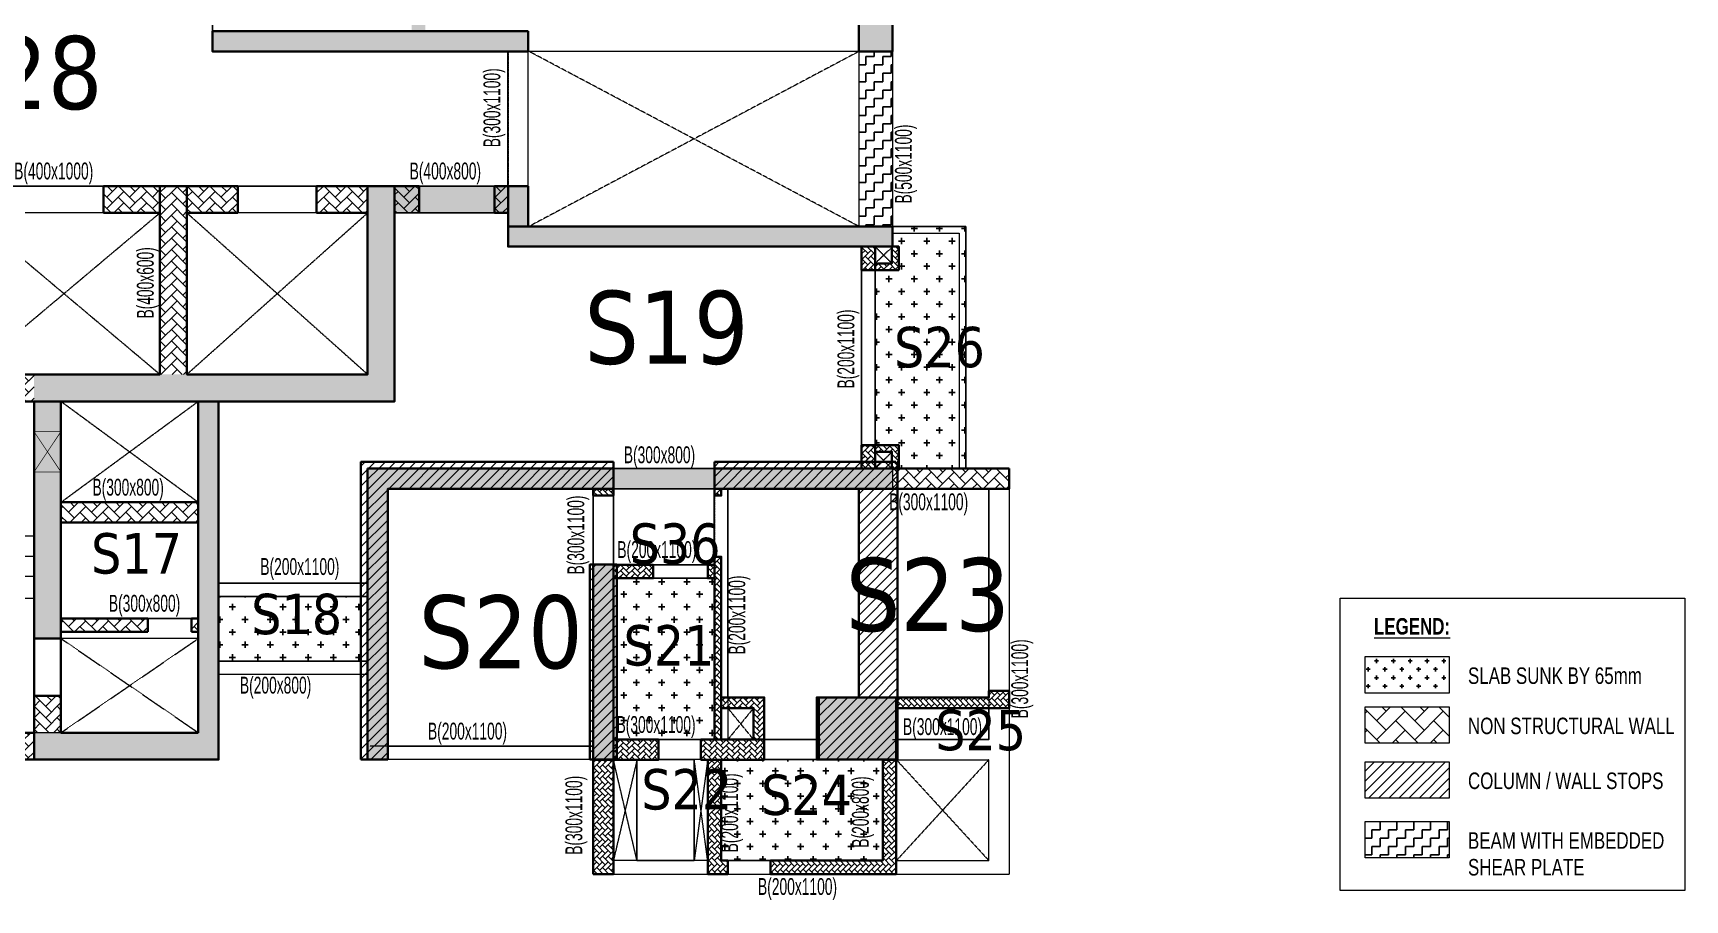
# Model space of a CAD drawing. Header units: millimetres. Extents: x -29 to 66949, y 31 to 27285.
# Drawn here: x 42417 to 66949, y 2434 to 15319 of the extents above; entities that cross this region are included whole.
import ezdxf

# ---------------------------------------------------------------- set-up
doc = ezdxf.new("R2010")
doc.units = ezdxf.units.MM
doc.linetypes.add('HIDDEN', pattern=[0.375, 0.25, -0.125])
for name, color, linetype, lineweight in [('A-DETL-MISC', 35, 'Continuous', 15), ('A-HIDD-ABVE', 8, 'HIDDEN', 20), ('G-ANNO-TEXT', 231, 'Continuous', 9), ('S-BEAM', 7, 'Continuous', 18), ('S-BEAM-IDEN', 2, 'Continuous', 9), ('S-COL HATCH', 9, 'Continuous', 0), ('S-COLS', 5, 'Continuous', 35), ('S-WALL', 4, 'Continuous', 18)]:
    doc.layers.add(name, color=color, linetype=linetype, lineweight=lineweight)
for name, color, linetype in [('changes', 7, 'Continuous'), ('S-CUTOUT', 1, 'Continuous'), ('SUNK SLAB', 8, 'Continuous')]:
    doc.layers.add(name, color=color, linetype=linetype)
doc.styles.add('Dim.s & Anno.(Misc.)', font='ARIALN.TTF')
doc.styles.add('Swis721 LtCn BT', font='swisscl.ttf', dxfattribs={"width": 0.9, "height": 233.355162})
doc.styles.add('Swis721 LtCn BT_2', font='swisscl.ttf', dxfattribs={"height": 244.992296})
pattern_1 = [(45, (-31090211.604, 20641732.886), (0, 84.85281374), [180, -60]), (135, (-31090169.18, 20641775.31), (7e-15, 84.85281374), [180, -60])]
pattern_2 = [(45, (-31083161.56, 20641832.9), (0, 84.85281374), [180, -60]), (135, (-31083119.13, 20641875.324), (7e-15, 84.85281374), [180, -60])]
pattern_3 = [(315, (21103954.563, 31375723.854), (84.85281374, -2e-14), [180, -60]), (45, (21103996.99, 31375681.43), (84.85281374, -2e-14), [180, -60])]
pattern_4 = [(45, (-31102401.53, 20629047.31), (0, 84.85281374), [180, -60]), (135, (-31102359.1, 20629089.737), (7e-15, 84.85281374), [180, -60])]
pattern_5 = [(315, (21103954.563, 31375723.836), (84.85281374, -2e-14), [180, -60]), (45, (21103996.99, 31375681.41), (84.85281374, -2e-14), [180, -60])]
pattern_6 = [(315, (-31090211.604, 20694843.886), (84.85281374, -1e-14), [180, -60]), (45, (-31090169.18, 20694801.46), (84.85281374, -2e-14), [180, -60])]
pattern_7 = [(45, (-31802317.5, 20729084.55), (0, 169.7056275), [360, -120]), (135, (-31802232.65, 20729169.4), (1e-14, 169.7056275), [360, -120])]
pattern_8 = [(45, (-31618808, 20746156.34), (0, 169.7056275), [360, -120]), (135, (-31618723.15, 20746241.2), (1e-14, 169.7056275), [360, -120])]
pattern_9 = [(45, (-31682274.25, 21473233.52), (-75.1300955, 75.1300955), [])]
pattern_10 = [(0, (-31792440.38, 20734746.32), (125, 125), [125, -125]), (90, (-31792315.38, 20734746.32), (-125, 125), [125, -125])]
pattern_11 = [(0, (-31352106.79, 21120976.75), (187.5, 187.5), [93.75, -281.25]), (90, (-31352059.91, 21120929.88), (-187.5, 187.5), [93.75, -281.25])]

# ---------------------------------------------------------------- blocks, each defined once
blk = doc.blocks.new('A$Ca6b6972b')
at = {"layer": 'S-COL HATCH'}
h = blk.add_hatch(dxfattribs=at)
h.set_pattern_fill('AR-HBONE', color=256, scale=15)
h.set_pattern_definition(pattern_1)
edge = h.paths.add_edge_path()
edge.add_line((10779, 22426), (11129, 22426))
edge.add_line((11129, 22426), (11129, 22076))
edge.add_line((11129, 22076), (11029, 22076))
edge.add_line((11029, 22076), (11029, 22326))
edge.add_line((11029, 22326), (10779, 22326))
edge.add_line((10779, 22326), (10779, 22426))
h = blk.add_hatch(dxfattribs=at)
h.set_pattern_fill('AR-HBONE', color=256, scale=15)
h.set_pattern_definition(pattern_1)
edge = h.paths.add_edge_path()
edge.add_line((14179, 22426), (13829, 22426))
edge.add_line((13829, 22426), (13829, 22076))
edge.add_line((13829, 22076), (13929, 22076))
edge.add_line((13929, 22076), (13929, 22326))
edge.add_line((13929, 22326), (14179, 22326))
edge.add_line((14179, 22326), (14179, 22426))
h = blk.add_hatch(dxfattribs=at)
h.set_pattern_fill('AR-HBONE', color=256, scale=15)
h.set_pattern_definition(pattern_2)
edge = h.paths.add_edge_path()
edge.add_line((17829, 22526), (18179, 22526))
edge.add_line((18179, 22526), (18179, 22176))
edge.add_line((18179, 22176), (18079, 22176))
edge.add_line((18079, 22176), (18079, 22426))
edge.add_line((18079, 22426), (17829, 22426))
edge.add_line((17829, 22426), (17829, 22526))
h = blk.add_hatch(dxfattribs=at)
h.set_pattern_fill('AR-HBONE', color=256, scale=15)
h.set_pattern_definition(pattern_2)
edge = h.paths.add_edge_path()
edge.add_line((21229, 22526), (20879, 22526))
edge.add_line((20879, 22526), (20879, 22176))
edge.add_line((20879, 22176), (20979, 22176))
edge.add_line((20979, 22176), (20979, 22426))
edge.add_line((20979, 22426), (21229, 22426))
edge.add_line((21229, 22426), (21229, 22526))
h = blk.add_hatch(dxfattribs=at)
h.set_pattern_fill('AR-HBONE', color=256, scale=15)
h.set_pattern_definition([(45, (-31339290.95, 20824202.644), (0, 84.85281374), [180, -60]), (135, (-31339248.523, 20824245.07), (7e-15, 84.85281374), [180, -60])])
h.paths.add_polyline_path([(17829, 22176), (17829, 21976), (18179, 21976), (18179, 22176)])
h = blk.add_hatch(dxfattribs=at)
h.set_pattern_fill('AR-HBONE', color=256, scale=15)
h.set_pattern_definition([(45, (-31336241, 20824202.644), (0, 84.85281374), [180, -60]), (135, (-31336198.57, 20824245.07), (7e-15, 84.85281374), [180, -60])])
h.paths.add_polyline_path([(20879, 22176), (20879, 21976), (21229, 21976), (21229, 22176)])
h = blk.add_hatch(dxfattribs=at)
h.set_pattern_fill('AR-HBONE', color=256, scale=15)
h.set_pattern_definition([(45, (-31346340.994, 20824102.645), (0, 84.85281374), [180, -60]), (135, (-31346298.57, 20824145.07), (7e-15, 84.85281374), [180, -60])])
h.paths.add_polyline_path([(10779, 22076), (10779, 21876), (11129, 21876), (11129, 22076)])
h = blk.add_hatch(dxfattribs=at)
h.set_pattern_fill('AR-HBONE', color=256, scale=15)
h.set_pattern_definition([(45, (-31343291.04, 20824102.645), (0, 84.85281374), [180, -60]), (135, (-31343248.616, 20824145.07), (7e-15, 84.85281374), [180, -60])])
h.paths.add_polyline_path([(13829, 22076), (13829, 21876), (14179, 21876), (14179, 22076)])
h = blk.add_hatch(dxfattribs=at)
h.set_pattern_fill('AR-HBONE', color=256, scale=15)
h.set_pattern_definition(pattern_4)
edge = h.paths.add_edge_path()
edge.add_line((1989, 8976), (1639, 8976))
edge.add_line((1639, 8976), (1639, 9326))
edge.add_line((1639, 9326), (1739, 9326))
edge.add_line((1739, 9326), (1739, 9076))
edge.add_line((1739, 9076), (1989, 9076))
edge.add_line((1989, 9076), (1989, 8976))
h = blk.add_hatch(dxfattribs=at)
h.set_pattern_fill('AR-HBONE', color=256, scale=15, angle=-90)
h.set_pattern_definition(pattern_3)
h.paths.add_polyline_path([(1989, 8976), (2189, 8976), (2189, 9326), (1989, 9326)])
h = blk.add_hatch(dxfattribs=at)
h.set_pattern_fill('AR-HBONE', color=256, scale=15, angle=-90)
h.set_pattern_definition(pattern_5)
h.paths.add_polyline_path([(1989, 8976), (2189, 8976), (2189, 9326), (1989, 9326)])
h = blk.add_hatch(dxfattribs=at)
h.set_pattern_fill('AR-HBONE', color=256, scale=15)
h.set_pattern_definition(pattern_4)
edge = h.paths.add_edge_path()
edge.add_line((1989, 6376), (1639, 6376))
edge.add_line((1639, 6376), (1639, 6026))
edge.add_line((1639, 6026), (1739, 6026))
edge.add_line((1739, 6026), (1739, 6276))
edge.add_line((1739, 6276), (1989, 6276))
edge.add_line((1989, 6276), (1989, 6376))
h = blk.add_hatch(dxfattribs=at)
h.set_pattern_fill('AR-HBONE', color=256, scale=15, angle=-90)
h.set_pattern_definition(pattern_3)
h.paths.add_polyline_path([(1989, 6376), (2189, 6376), (2189, 6026), (1989, 6026)])
h = blk.add_hatch(dxfattribs=at)
h.set_pattern_fill('AR-HBONE', color=256, scale=15, angle=-90)
h.set_pattern_definition(pattern_5)
h.paths.add_polyline_path([(1989, 6026), (2189, 6026), (2189, 6376), (1989, 6376)])
h = blk.add_hatch(dxfattribs=at)
h.set_pattern_fill('AR-HBONE', color=256, scale=15, angle=-90)
h.set_pattern_definition([(315, (21106240.17, 31372203.845), (84.85281374, -2e-14), [180, -60]), (45, (21106282.595, 31372161.42), (84.85281374, -2e-14), [180, -60])])
h.paths.add_polyline_path([(4275, 5726), (4275, 5626), (4375, 5626), (4375, 5726)])
h = blk.add_hatch(dxfattribs=at)
h.set_pattern_fill('AR-HBONE', color=256, scale=15, angle=-90)
h.set_pattern_definition([(315, (21107940.21, 31376673.825), (84.85281374, -2e-14), [180, -60]), (45, (21107982.637, 31376631.4), (84.85281374, -2e-14), [180, -60])])
h.paths.add_polyline_path([(6175, 5726), (5875, 5726), (5875, 5626), (6175, 5626)])
h = blk.add_hatch(dxfattribs=at)
h.set_pattern_fill('AR-HBONE', color=256, scale=15, angle=-90)
h.set_pattern_definition([(315, (21106240.17, 31371193.857), (84.85281374, -2e-14), [180, -60]), (45, (21106282.595, 31371151.43), (84.85281374, -2e-14), [180, -60])])
h.paths.add_polyline_path([(4275, 4716), (4275, 2000), (4375, 2000), (4375, 4716)])
h = blk.add_hatch(dxfattribs=at)
h.set_pattern_fill('AR-HBONE', color=256, scale=15)
h.set_pattern_definition([(45, (-31362017.66, 21106363.37), (0, 84.85281374), [180, -60]), (135, (-31361975.23, 21106405.8), (7e-15, 84.85281374), [180, -60])])
h.paths.add_polyline_path([(4375, 4398), (4475, 4398), (4475, 4598), (4375, 4598)])
h = blk.add_hatch(dxfattribs=at)
h.set_pattern_fill('AR-HBONE', color=256, scale=15)
h.set_pattern_definition([(45, (-31361107.653, 21106363.37), (0, 84.85281374), [180, -60]), (135, (-31361065.227, 21106405.8), (7e-15, 84.85281374), [180, -60])])
h.paths.add_polyline_path([(5875, 4398), (5875, 4598), (5285, 4598), (5285, 4398)])
h = blk.add_hatch(dxfattribs=at)
h.set_pattern_fill('AR-HBONE', color=256, scale=15, angle=-90)
h.set_pattern_definition(pattern_6)
h.paths.add_polyline_path([(0, 2726), (200, 2726), (300, 2726), (300, 2626), (1675, 2626), (1675, 2466), (0, 2466)])
h = blk.add_hatch(dxfattribs=at)
h.set_pattern_fill('AR-HBONE', color=256, scale=15)
h.set_pattern_definition([(45, (-31100345.92, 20625022.12), (0, 84.85281374), [180, -60]), (135, (-31100303.495, 20625064.55), (7e-15, 84.85281374), [180, -60])])
h.paths.add_polyline_path([(4275, 2625), (3635, 2625), (3635, 2000), (3795, 2000), (3795, 2466), (4275, 2466)])
h = blk.add_hatch(dxfattribs=at)
h.set_pattern_fill('AR-HBONE', color=256, scale=15)
h.set_pattern_definition([(45, (-31362507.66, 21103765.56), (0, 84.85281374), [180, -60]), (135, (-31362465.23, 21103807.99), (7e-15, 84.85281374), [180, -60])])
h.paths.add_polyline_path([(4575, 1700), (4575, 2000), (3635, 2000), (3635, 1700)])
h = blk.add_hatch(dxfattribs=at)
h.set_pattern_fill('AR-HBONE', color=256, scale=15)
h.set_pattern_definition([(45, (-31361107.653, 21103765.56), (0, 84.85281374), [180, -60]), (135, (-31361065.227, 21103807.99), (7e-15, 84.85281374), [180, -60])])
h.paths.add_polyline_path([(5875, 1700), (5875, 2000), (5205, 2000), (5205, 1700)])
h = blk.add_hatch(dxfattribs=at)
h.set_pattern_fill('AR-HBONE', color=256, scale=15, angle=-90)
h.set_pattern_definition(pattern_6)
edge = h.paths.add_edge_path()
edge.add_line((1875, 1700), (1875, 200))
edge.add_line((1875, 200), (3545, 200))
edge.add_line((3545, 200), (3545, 0))
edge.add_line((3545, 0), (1675, 0))
edge.add_line((1675, 0), (1675, 1700))
edge.add_line((1675, 1700), (1875, 1700))
h = blk.add_hatch(dxfattribs=at)
h.set_pattern_fill('AR-HBONE', color=256, scale=15, angle=-90)
h.set_pattern_definition(pattern_6)
h.paths.add_polyline_path([(4275, 200), (4175, 200), (4175, 0), (4475, 0), (4475, 1700), (4275, 1700)])
h = blk.add_hatch(dxfattribs=at)
h.set_pattern_fill('AR-HBONE', color=256, scale=15, angle=-90)
h.set_pattern_definition([(315, (21107940.21, 31371048.637), (84.85281374, -2e-14), [180, -60]), (45, (21107982.637, 31371006.21), (84.85281374, -2e-14), [180, -60])])
h.paths.add_polyline_path([(5875, 0), (6175, 0), (6175, 1700), (5875, 1700)])
at = {"layer": 'S-COLS'}
for points in [[(10779, 22426), (11129, 22426), (11129, 22076), (11029, 22076), (11029, 22326), (10779, 22326), (10779, 22426)], [(14179, 22426), (13829, 22426), (13829, 22076), (13929, 22076), (13929, 22326), (14179, 22326), (14179, 22426)], [(17829, 22526), (18179, 22526), (18179, 22176), (18079, 22176), (18079, 22426), (17829, 22426), (17829, 22526)], [(21229, 22526), (20879, 22526), (20879, 22176), (20979, 22176), (20979, 22426), (21229, 22426), (21229, 22526)], [(1875, 1700), (1875, 200), (3545, 200), (3545, 0), (1675, 0), (1675, 1700), (1875, 1700)]]:
    blk.add_lwpolyline(points, dxfattribs=at)
for points in [[(17829, 22176), (18179, 22176), (18179, 21976), (17829, 21976)], [(20879, 22176), (21229, 22176), (21229, 21976), (20879, 21976)]]:
    blk.add_lwpolyline(points, close=True, dxfattribs=at)
at = {"layer": 'S-COLS', "elevation": 0}
for points in [[(10779, 22076), (11129, 22076), (11129, 21876), (10779, 21876)], [(13829, 22076), (14179, 22076), (14179, 21876), (13829, 21876)], [(2189, 9326), (2189, 8976), (1989, 8976), (1989, 9326)], [(2189, 6026), (2189, 6376), (1989, 6376), (1989, 6026)], [(4375, 5726), (4375, 5626), (4275, 5626), (4275, 5726)], [(6175, 5626), (6175, 5726), (5875, 5726), (5875, 5626)], [(4375, 4716), (4375, 2000), (4275, 2000), (4275, 4716)], [(4375, 4598), (4475, 4598), (4475, 4398), (4375, 4398)], [(5285, 4598), (5875, 4598), (5875, 4398), (5285, 4398)], [(0, 2726), (200, 2726), (300, 2726), (300, 2626), (1675, 2626), (1675, 2466), (0, 2466)], [(3635, 2000), (4575, 2000), (4575, 1700), (3635, 1700)], [(5205, 2000), (5875, 2000), (5875, 1700), (5205, 1700)], [(4275, 200), (4175, 200), (4175, 0), (4475, 0), (4475, 1700), (4275, 1700)], [(6175, 0), (6175, 1700), (5875, 1700), (5875, 0)]]:
    blk.add_lwpolyline(points, close=True, dxfattribs=at)
for points in [[(1989, 8976), (1639, 8976), (1639, 9326), (1739, 9326), (1739, 9076), (1989, 9076), (1989, 8976)], [(1989, 6376), (1639, 6376), (1639, 6026), (1739, 6026), (1739, 6276), (1989, 6276), (1989, 6376)], [(4275, 2625), (3635, 2625), (3635, 2000), (3795, 2000), (3795, 2466), (4275, 2466), (4275, 2625)]]:
    blk.add_lwpolyline(points, dxfattribs=at)
blk = doc.blocks.new('A$Cbe320e20')
at = {"layer": 'S-COL HATCH', "transparency": 33554687}
h = blk.add_hatch(color=256, dxfattribs=at)
h.dxf.hatch_style = 1
h.paths.add_polyline_path([(45304, 7251), (44804, 7251), (44804, 4800), (45304, 4800)])
h = blk.add_hatch(color=256, dxfattribs=at)
h.dxf.hatch_style = 1
h.paths.add_polyline_path([(35204, 5100), (35404, 5100), (39594, 5100), (39594, 4800), (35204, 4800)])
h.paths.add_polyline_path([(39594, 5100), (39894, 5100), (39894, 4800), (39594, 4800)])
h = blk.add_hatch(color=256, dxfattribs=at)
h.dxf.hatch_style = 1
h.paths.add_polyline_path([(32554, -400), (32554, 0), (37509, 0), (37509, 2800), (37909, 2800), (37909, -400)])
at = {"layer": 'S-COL HATCH'}
h = blk.add_hatch(dxfattribs=at)
h.set_pattern_fill('AR-HBONE', color=256, scale=30)
h.set_pattern_definition(pattern_8)
h.paths.add_polyline_path([(33584, 2800), (34424, 2800), (34424, 2400), (33584, 2400)])
h = blk.add_hatch(dxfattribs=at)
h.set_pattern_fill('AR-HBONE', color=256, scale=30)
h.set_pattern_definition(pattern_7)
h.paths.add_polyline_path([(34824, 0), (34424, 0), (34424, 2800), (34824, 2800)])
h = blk.add_hatch(dxfattribs=at)
h.set_pattern_fill('AR-HBONE', color=256, scale=30)
h.set_pattern_definition(pattern_8)
h.paths.add_polyline_path([(34824, 2800), (35581, 2800), (35581, 2400), (34824, 2400)])
h = blk.add_hatch(dxfattribs=at)
h.set_pattern_fill('AR-HBONE', color=256, scale=30)
h.set_pattern_definition(pattern_8)
h.paths.add_polyline_path([(36751, 2400), (36751, 2800), (37509, 2800), (37509, 2400)])
h = blk.add_hatch(dxfattribs=at)
h.set_pattern_fill('AR-HBONE', color=256, scale=30)
h.set_pattern_definition(pattern_8)
h.paths.add_polyline_path([(37909, 2400), (37909, 2800), (38274, 2800), (38274, 2400), (38185, 2400)])
h = blk.add_hatch(dxfattribs=at)
h.set_pattern_fill('AR-HBONE', color=256, scale=30)
h.set_pattern_definition(pattern_8)
h.paths.add_polyline_path([(39394, 2400), (39394, 2800), (39594, 2800), (39594, 2400)])
at = {"layer": 'S-COL HATCH', "transparency": 33554687}
h = blk.add_hatch(color=256, dxfattribs=at)
h.dxf.hatch_style = 1
h.paths.add_polyline_path([(39894, 2800), (39594, 2800), (39594, 2200), (39894, 2200)])
h = blk.add_hatch(color=256, dxfattribs=at)
h.dxf.hatch_style = 1
h.paths.add_polyline_path([(39594, 2200), (39594, 1900), (45304, 1900), (45304, 2200)])
at = {"layer": 'S-COL HATCH'}
h = blk.add_hatch(dxfattribs=at)
h.set_pattern_fill('AR-HBONE', color=256, scale=30)
h.set_pattern_definition(pattern_7)
h.paths.add_polyline_path([(31574, 0), (32554, 0), (32554, -400), (31574, -400)])
at = {"layer": 'S-COL HATCH', "transparency": 33554687}
h = blk.add_hatch(color=256, dxfattribs=at)
h.dxf.hatch_style = 1
h.paths.add_polyline_path([(32554, -400), (32954, -400), (32954, -400), (32954, -1900), (32954, -1900), (32954, -2200), (32954, -3925), (32554, -3925)])
h = blk.add_hatch(color=256, dxfattribs=at)
h.dxf.hatch_style = 1
h.paths.add_polyline_path([(34994, -400), (35294, -400), (35294, -5725), (34994, -5725), (32554, -5725), (32554, -5325), (34994, -5325), (34994, -3625), (34994, -3625), (34994, -3625)])
h = blk.add_hatch(dxfattribs=at)
h.set_pattern_fill('ANSI31', color=256, scale=850)
h.set_pattern_definition(pattern_9)
h.paths.add_polyline_path([(37409, -1299), (41159, -1299), (41159, -1699), (37809, -1699), (37809, -5724), (37409, -5724)])
h = blk.add_hatch(color=256, dxfattribs=at)
h.dxf.hatch_style = 1
h.paths.add_polyline_path([(37509, -1400), (41159, -1400), (41159, -1700), (37809, -1700), (37809, -5725), (37509, -5725)])
h = blk.add_hatch(dxfattribs=at)
h.set_pattern_fill('ANSI31', color=256, scale=850)
h.set_pattern_definition(pattern_9)
h.paths.add_polyline_path([(42659, -1299), (44804, -1299), (44804, -1303), (45379, -1303), (45379, -4800), (44804, -4800), (44804, -1699), (42659, -1699)])
h = blk.add_hatch(color=256, dxfattribs=at)
h.dxf.hatch_style = 1
h.paths.add_polyline_path([(42659, -1400), (45304, -1400), (45304, -1700), (42659, -1700)])
at = {"layer": 'S-COL HATCH'}
h = blk.add_hatch(dxfattribs=at)
h.set_pattern_fill('AR-HBONE', color=256, scale=30)
h.set_pattern_definition(pattern_7)
h.paths.add_polyline_path([(47034, -1700), (47034, -1400), (45304, -1400), (45304, -1700)])
h = blk.add_hatch(dxfattribs=at)
h.set_pattern_fill('AR-HBONE', color=256, scale=30)
h.set_pattern_definition(pattern_7)
h.paths.add_polyline_path([(32954, -1900), (32954, -2200), (34994, -2200), (34994, -1900)])
at = {"layer": 'S-COL HATCH', "transparency": 33554687}
h = blk.add_hatch(dxfattribs=at)
h.set_pattern_fill('ANSI31', color=256, scale=850)
h.set_pattern_definition(pattern_9)
h.paths.add_polyline_path([(40809, -2827), (41205, -2827), (41205, -5724), (40809, -5724)])
h = blk.add_hatch(color=256, dxfattribs=at)
h.dxf.hatch_style = 1
h.paths.add_polyline_path([(40859, -2827), (41159, -2827), (41159, -5725), (40859, -5725)])
at = {"layer": 'S-COL HATCH'}
h = blk.add_hatch(dxfattribs=at)
h.set_pattern_fill('AR-HBONE', color=256, scale=30)
h.set_pattern_definition(pattern_7)
h.paths.add_polyline_path([(34244, -3625), (34244, -3825), (32954, -3825), (32954, -3625)])
h = blk.add_hatch(dxfattribs=at)
h.set_pattern_fill('AR-HBONE', color=256, scale=30)
h.set_pattern_definition(pattern_7)
h.paths.add_polyline_path([(34894, -3625), (34994, -3625), (34994, -3825), (34894, -3825)])
h = blk.add_hatch(dxfattribs=at)
h.set_pattern_fill('AR-HBONE', color=256, scale=30)
h.set_pattern_definition(pattern_7)
h.paths.add_polyline_path([(32554, -4775), (32954, -4775), (32954, -5325), (32554, -5325)])
at = {"layer": 'S-COL HATCH', "transparency": 33554687}
h = blk.add_hatch(dxfattribs=at)
h.set_pattern_fill('ANSI31', color=256, scale=850)
h.set_pattern_definition(pattern_9)
h.paths.add_polyline_path([(45379, -4800), (45379, -5724), (44179, -5724), (44179, -4800)])
h = blk.add_hatch(color=256, dxfattribs=at)
h.dxf.hatch_style = 1
h.paths.add_polyline_path([(44209, -5725), (45359, -5725), (45359, -4800), (44209, -4800)])
at = {"layer": 'S-COL HATCH'}
h = blk.add_hatch(dxfattribs=at)
h.set_pattern_fill('AR-HBONE', color=256, scale=30)
h.set_pattern_definition(pattern_7)
h.paths.add_polyline_path([(32554, -5325), (24954, -5325), (24954, -5725), (32554, -5725)])
at = {"layer": 'S-COL HATCH', "transparency": 33554687}
blk.add_line((45304, -1400), (45304, -1700), dxfattribs=at)
at = {"layer": 'S-COLS'}
for p, q in [((39894, 4800), (39894, 5100)), ((33584, 2400), (33584, 2800)), ((34424, 2800), (33584, 2800)), ((35581, 2800), (34824, 2800)), ((35581, 2800), (35581, 2400)), ((36751, 2400), (36751, 2800)), ((37509, 2800), (36751, 2800)), ((38274, 2800), (37909, 2800)), ((38274, 2800), (38274, 2400)), ((39394, 2400), (39394, 2800)), ((39394, 2800), (39594, 2800)), ((34424, 2400), (33584, 2400)), ((35581, 2400), (34824, 2400)), ((36751, 2400), (37509, 2400)), ((39394, 2400), (39594, 2400)), ((37509, -1400), (37509, -5725)), ((37509, -1400), (41159, -1400)), ((41159, -1299), (41159, -1699)), ((41159, -1400), (41159, -1700)), ((42659, -1299), (42659, -1699)), ((41159, -1700), (37809, -1700)), ((37809, -1700), (37809, -5725)), ((41159, -1700), (37809, -1700)), ((32954, -3925), (32554, -3925)), ((32954, -4775), (32554, -4775)), ((37809, -5724), (37409, -5724)), ((37809, -5724), (37409, -5724)), ((37509, -5725), (37809, -5725)), ((41209, -5724), (40809, -5724)), ((41209, -5724), (40809, -5724))]:
    blk.add_line(p, q, dxfattribs=at)
for points in [[(45304, 7251), (44804, 7251), (44804, 4800), (45304, 4800)], [(45304, 1900), (39594, 1900), (39594, 2200), (45304, 2200)], [(32954, -1900), (34994, -1900), (34994, -2200), (32954, -2200)], [(45359, -5725), (44209, -5725), (44209, -4800), (45359, -4800)]]:
    blk.add_lwpolyline(points, close=True, dxfattribs=at)
at = {"layer": 'S-COLS', "elevation": 0}
blk.add_lwpolyline([(39894, 4800), (35204, 4800), (35204, 5100), (39894, 5100)], dxfattribs=at)
at = {"layer": 'S-COLS'}
for points in [[(26754, -400), (37909, -400), (37909, 2800), (37509, 2800), (37509, 0), (34824, 0), (34824, 2800)], [(34424, 2800), (34424, 0), (31574, 0), (31574, 2800)], [(34824, 2800), (34424, 2800)], [(32954, -5725), (32554, -5725), (32554, -400)], [(32954, -400), (32954, -5325)], [(35294, -400), (35294, -5725), (34994, -5725)], [(34994, -5325), (34994, -400)], [(37409, -5724), (37409, -1299), (41159, -1299)], [(42659, -1299), (45354, -1299)], [(45379, -1299), (45379, -4800), (44804, -4800), (44804, -1699), (42659, -1699)], [(40813, -1699), (37809, -1699), (37809, -5724)], [(40809, -5724), (40809, -2827), (41209, -2827), (41209, -5724)], [(32954, -3625), (34244, -3625)], [(34244, -3625), (34244, -3825)], [(34894, -3825), (34894, -3625)], [(34894, -3625), (34994, -3625)], [(34244, -3825), (32954, -3825)], [(34994, -3825), (34894, -3825)], [(24954, -5325), (32554, -5325), (32554, -5725), (22254, -5725)], [(32954, -5325), (34994, -5325)], [(34994, -5725), (32954, -5725)]]:
    blk.add_lwpolyline(points, dxfattribs=at)
at = {"layer": 'S-COLS', "color": 5}
blk.add_lwpolyline([(39894, 2800), (39594, 2800), (39594, 2200), (39894, 2200)], close=True, dxfattribs=at)
at = {"layer": 'S-COLS', "elevation": 0}
for points in [[(47034, -1400), (42659, -1400), (42659, -1700), (47034, -1700)], [(41159, -2827), (40859, -2827), (40859, -5725), (41159, -5725)], [(45379, -5724), (44179, -5724), (44179, -4800), (45379, -4800)]]:
    blk.add_lwpolyline(points, close=True, dxfattribs=at)
at = {"layer": 'S-CUTOUT', "const_width": 10, "elevation": 0}
blk.add_lwpolyline([(32954, -849), (32954, -1449), (32554, -1449), (32554, -849)], close=True, dxfattribs=at)
for points in [[(32954, -849), (32554, -1449)], [(32954, -1449), (32554, -849)]]:
    blk.add_lwpolyline(points, dxfattribs=at)
at = {"layer": 'S-WALL', "color": 7}
for p, q in [((46394, 2200), (45304, 2200)), ((45304, 2100), (46294, 2100)), ((46294, 2100), (46294, -1400)), ((46394, -1400), (46394, 2200))]:
    blk.add_line(p, q, dxfattribs=at)

msp = doc.modelspace()

# ---------------------------------------------------------------- hatches: boundary and pattern name
at = {"layer": 'SUNK SLAB'}
h = msp.add_hatch(dxfattribs=at)
h.set_pattern_fill('ZIGZAG', color=8, scale=1000, style=0)
h.set_pattern_definition(pattern_10)
h.paths.add_polyline_path([(48241, 16745), (48041, 16745), (48041, 15345), (48241, 15345)])
h.paths.add_polyline_path([(49471, 13045), (47786, 13045), (47786, 12645), (49471, 12645)])
h.paths.add_polyline_path([(9221, 16745), (9181, 16745), (9181, 16395), (9021, 16395), (9021, 15345), (9221, 15345)])
h.paths.add_polyline_path([(9477, 13045), (7792, 13045), (7792, 13045), (7792, 12645), (9477, 12645)])
h = msp.add_hatch(dxfattribs=at)
h.set_pattern_fill('ZIGZAG', color=8, scale=1000, style=0)
h.set_pattern_definition([(0, (-31739840.39, 20730095.74), (125, 125), [125, -125]), (90, (-31739715.39, 20730095.74), (-125, 125), [125, -125])])
h.paths.add_polyline_path([(55181, 15045), (54681, 15045), (54681, 12445), (55181, 12445)])
h = msp.add_hatch(dxfattribs=at)
h.set_pattern_fill('CROSS', color=8, scale=750, style=0)
h.set_pattern_definition(pattern_11)
h.paths.add_polyline_path([(55181, 12445), (56271, 12445), (56271, 8845), (55271, 8845), (55271, 9195), (54921, 9194), (54921, 11794), (55271, 11794)])
h = msp.add_hatch(dxfattribs=at)
h.set_pattern_fill('ZIGZAG', color=8, scale=1000, style=0)
h.set_pattern_definition(pattern_10)
h.paths.add_polyline_path([(52536, 8844), (51036, 8845), (51036, 8845), (51036, 8545), (52536, 8545)])
h.paths.add_polyline_path([(6227, 8845), (4727, 8844), (4727, 8545), (6227, 8545)])
h = msp.add_hatch(dxfattribs=at)
h.set_pattern_fill('CROSS', color=8, scale=750, style=0)
h.set_pattern_definition(pattern_11)
h.paths.add_polyline_path([(51036, 7217), (52536, 7217), (52536, 4817), (51036, 4817)])
h.paths.add_polyline_path([(52416, 4775), (51017, 4775), (51017, 5302), (52416, 5302)], flags=9)
h = msp.add_hatch(dxfattribs=at)
h.set_pattern_fill('CROSS', color=8, scale=750, style=0)
h.set_pattern_definition(pattern_11)
h.paths.add_polyline_path([(45171, 5985), (45171, 6945), (47386, 6945), (47386, 5985)])
h = msp.add_hatch(dxfattribs=at)
h.set_pattern_fill('CROSS', color=8, scale=500, style=0)
h.set_pattern_definition([(0, (-26037.55, 19862.34), (125, 125), [62.5, -187.5]), (90, (-26006.3, 19831.1), (-125, 125), [62.5, -187.5])])
h.paths.add_polyline_path([(63449, 6051), (63449, 5510), (62199, 5510), (62199, 6051)], flags=0)
h = msp.add_hatch(dxfattribs=at)
h.set_pattern_fill('AR-HBONE', color=8, scale=50, style=0)
h.set_pattern_definition([(45, (-31296401.7, 20968833.2), (0, 282.8427125), [600, -200]), (135, (-31296260.29, 20968974.63), (2e-14, 282.8427125), [600, -200])])
h.paths.add_polyline_path([(63449, 5305), (63449, 4763), (62199, 4763), (62199, 5305)], flags=0)
h = msp.add_hatch(dxfattribs=at)
h.set_pattern_fill('CROSS', color=8, scale=750, style=0)
h.set_pattern_definition(pattern_11)
h.paths.add_polyline_path([(54982, 3017), (54982, 4518), (52636, 4520), (52636, 3019)])
h.paths.add_polyline_path([(54970, 3149), (54970, 4422), (54442, 4422), (54442, 3149)], flags=24)
h.paths.add_polyline_path([(53028, 3142), (53028, 4415), (52501, 4415), (52501, 3142)], flags=9)
h = msp.add_hatch(dxfattribs=at)
h.set_pattern_fill('ANSI31', color=8, scale=850, style=0)
h.set_pattern_definition([(45, (-31296401.71, 20969501.71), (-75.1300955, 75.1300955), [])])
h.paths.add_polyline_path([(63449, 4488), (63449, 3947), (62199, 3947), (62199, 4488)], flags=0)
h = msp.add_hatch(dxfattribs=at)
h.set_pattern_fill('ZIGZAG', color=8, scale=1000, style=0)
h.set_pattern_definition([(0, (-31735703.21, 20746228.21), (125, 125), [125, -125]), (90, (-31735578.21, 20746228.21), (-125, 125), [125, -125])])
h.paths.add_polyline_path([(63449, 3601), (63449, 3060), (62199, 3060), (62199, 3601)], flags=0)

# ---------------------------------------------------------------- linework, layer by layer
at = {"layer": 'A-DETL-MISC', "elevation": 0}
for points in [[(40431, 7845), (42431, 7845)], [(40431, 7545), (42431, 7545)], [(40431, 7245), (42431, 7245)], [(40431, 6920), (42431, 6920)]]:
    msp.add_lwpolyline(points, dxfattribs=at)
at = {"layer": 'A-HIDD-ABVE', "linetype": 'HIDDEN'}
for p, q in [((54681, 15045, 0), (49783, 12445, 0)), ((54681, 12445, 0), (49783, 15045, 0)), ((44301, 12645, 0), (41451, 10245, 0)), ((44301, 10245, 0), (41451, 12645, 0)), ((47386, 12645, 0), (44701, 10245, 0)), ((47386, 10245, 0), (44701, 12645, 0)), ((54921, 11894), (55181, 12145, 0)), ((54921, 12144), (55171, 11894, 0)), ((42831, 9845, 0), (44871, 8345, 0)), ((42831, 8345, 0), (44871, 9845, 0)), ((55171, 9094, 0), (54921, 8845)), ((54921, 9094), (55171, 8845, 0)), ((42831, 6320, 0), (44871, 4920, 0)), ((42831, 4920, 0), (44871, 6320, 0)), ((53116, 5285, 0), (52736, 4820, 0)), ((53116, 4820, 0), (52736, 5285, 0)), ((51386, 4520, 0), (51035, 3020, 0)), ((51386, 3020, 0), (51036, 4520, 0)), ((52436, 4520, 0), (52235, 3020, 0)), ((52436, 3020, 0), (52236, 4520, 0)), ((55236, 4520, 0), (56613, 3017, 0)), ((56611, 4518, 0), (55236, 3017, 0))]:
    msp.add_line(p, q, dxfattribs=at)
at = {"layer": 'changes', "color": 1, "elevation": 0}
for points in [[(49470, 15045), (49470, 13045), (32031, 13045), (32031, 15045), (37711, 15045), (37711, 16745), (45081, 16745), (45081, 15045)], [(56271, 12445), (55181, 12445), (55181, 12145), (55271, 12144), (55271, 11794), (54921, 11794), (54921, 9194), (55271, 9195), (55271, 8845), (56271, 8845)], [(47686, 8545), (50734, 8545), (50734, 4720), (47686, 4720)], [(51036, 8545), (52534, 8545), (52534, 7417), (51036, 7417)], [(42831, 8045), (44871, 8045), (44871, 6620), (42831, 6620)], [(51036, 7217), (52536, 7217), (52536, 4820), (51036, 4820)], [(45171, 6945), (47384, 6945), (47384, 5985), (45171, 5985)], [(55236, 5285), (56609, 5285), (56609, 4817), (55236, 4817)], [(51384, 4520), (52233, 4520), (52233, 3020), (51384, 3020)], [(52636, 4520), (55036, 4520), (55036, 3020), (52636, 3020)]]:
    msp.add_lwpolyline(points, close=True, dxfattribs=at)
for points in [[(47384, 7145), (47386, 8845), (54720, 8845), (54720, 12145), (49471, 12145), (49470, 12645), (47786, 12645), (47784, 9845), (45171, 9845), (45171, 7145), (47384, 7145)], [(54086, 4817), (54086, 5444), (56609, 5445), (56609, 8545), (52734, 8545), (52734, 5444), (53276, 5444), (53276, 4820), (54109, 4817)]]:
    msp.add_lwpolyline(points, dxfattribs=at)
at = {"layer": 'G-ANNO-TEXT', "color": 7, "elevation": 0}
for points in [[(61830, 6921), (66949, 6921), (66949, 2574), (61830, 2574)], [(63449, 6051), (63449, 5510), (62199, 5510), (62199, 6051)], [(63449, 5305), (63449, 4763), (62199, 4763), (62199, 5305)], [(63449, 4488), (63449, 3947), (62199, 3947), (62199, 4488)], [(63449, 3601), (63449, 3060), (62199, 3060), (62199, 3601)]]:
    msp.add_lwpolyline(points, close=True, dxfattribs=at)
at = {"layer": 'S-BEAM', "linetype": 'HIDDEN'}
for p, q in [((49471, 15045, 0), (49471, 13045, 0)), ((44301, 13045, 0), (41451, 13045, 0)), ((46711, 13045, 0), (44701, 13045, 0)), ((49471, 13045, 0), (46711, 13045)), ((49471, 12645, 0), (47786, 12645, 0)), ((54721, 8845), (54721, 12145)), ((52536, 8844, 0), (51036, 8845, 0)), ((50736, 8545, 0), (50736, 7417, 0)), ((51036, 8545, 0), (51036, 7417, 0)), ((52536, 8545, 0), (51036, 8545, 0)), ((52536, 8545, 0), (52536, 7417, 0)), ((52736, 8545, 0), (52736, 5285, 0)), ((56611, 8545, 0), (56611, 4817, 0)), ((52536, 7417, 0), (51036, 7417, 0)), ((47386, 7145, 0), (45171, 7145, 0)), ((44771, 6620, 0), (44121, 6620, 0)), ((50736, 4720, 0), (47420, 4720, 0)), ((52236, 4520, 0), (51386, 4520, 0))]:
    msp.add_line(p, q, dxfattribs=at)
at = {"layer": 'S-BEAM'}
for p, q in [((49771, 13045, 0), (49771, 15045, 0)), ((54681, 15045, 0), (49783, 15045, 0)), ((54681, 15045, 0), (54681, 12445, 0)), ((55181, 15045, 0), (55181, 12445, 0)), ((44301, 12645, 0), (41451, 12645, 0)), ((47386, 12645, 0), (44701, 12645, 0)), ((54921, 12445, 0), (56271, 12445, 0)), ((56271, 8845), (56271, 12445, 0)), ((54921, 8845), (54921, 12145)), ((56911, 8545, 0), (56911, 2820, 0)), ((52536, 7217, 0), (51036, 7217, 0)), ((52536, 7217, 0), (52536, 4817, 0)), ((47386, 6945, 0), (45171, 6945, 0)), ((44871, 6320, 0), (42831, 6320, 0)), ((47386, 5985, 0), (45171, 5985, 0)), ((47386, 5785, 0), (45171, 5785, 0)), ((53116, 5285, 0), (52736, 5285, 0)), ((52736, 5285, 0), (52736, 4817, 0)), ((53116, 5285, 0), (53116, 4817, 0)), ((54111, 4817, 0), (51036, 4817, 0)), ((55181, 4817, 0), (56611, 4817, 0)), ((50736, 4520, 0), (47420, 4520, 0)), ((50736, 4520, 0), (50736, 2820, 0)), ((51036, 4520, 0), (51035, 3020, 0)), ((51455, 4520, 0), (51036, 4520, 0)), ((51386, 3020, 0), (51386, 4520, 0)), ((52236, 4520, 0), (52235, 3019, 0)), ((52436, 4520, 0), (52236, 4520, 0)), ((52436, 4520, 0), (52436, 3020, 0)), ((55036, 4518, 0), (52636, 4520, 0)), ((52636, 4520, 0), (52636, 3020, 0)), ((55030, 4518, 0), (56611, 4518, 0)), ((55036, 4520, 0), (55036, 3017, 0)), ((55236, 4520, 0), (55236, 3017, 0)), ((56611, 3017, 0), (56611, 4518, 0)), ((52436, 3019, 0), (51036, 3020, 0)), ((55036, 3017, 0), (52636, 3019, 0)), ((56613, 3017, 0), (55236, 3017, 0)), ((50736, 2820, 0), (56911, 2820, 0))]:
    msp.add_line(p, q, dxfattribs=at)
at = {"layer": 'S-COL HATCH', "elevation": 0}
msp.add_lwpolyline([(42831, 4920), (42431, 4920), (42431, 5470), (42831, 5470)], close=True, dxfattribs=at)

# ---------------------------------------------------------------- block references
at = {"layer": 'A-HIDD-ABVE', "linetype": 'HIDDEN'}
msp.add_blockref('A$Cbe320e20', (9877, 10245, 0), dxfattribs=at)
at = {"layer": 'changes', "xscale": -1}
msp.add_blockref('A$Ca6b6972b', (56911, 2819, 0), dxfattribs=at)

# ---------------------------------------------------------------- texts
at = {"layer": 'changes', "attachment_point": 1, "style": 'Dim.s & Anno.(Misc.)'}
for s, insert, char_height in [('{\\fTahoma|b0|i0|c0|p34;S28}', (41009, 15274), 1084.7), ('{\\fTahoma|b0|i0|c0|p34;S19}', (50603, 11488), 1084.7), ('{\\fTahoma|b0|i0|c0|p34;S26}', (55203, 10952), 600), ('{\\fTahoma|b0|i0|c0|p34;S17}', (43279, 7886), 600), ('{\\fTahoma|b0|i0|c0|p34;S36}', (51277, 8031, 0), 600), ('{\\fTahoma|b0|i0|c0|p34;S23}', (54484, 7517), 1084.7), ('{\\fTahoma|b0|i0|c0|p34;S18}', (45657, 6985), 600), ('{\\fTahoma|b0|i0|c0|p34;S20}', (48141, 6963), 1084.7), ('{\\fTahoma|b0|i0|c0|p34;S21}', (51186, 6519), 600), ('{\\fTahoma|b0|i0|c0|p34;S25}', (55815, 5260, 0), 600), ('{\\fTahoma|b0|i0|c0|p34;S22}', (51450, 4380, 0), 600), ('{\\fTahoma|b0|i0|c0|p34;S24}', (53228, 4298), 600)]:
    msp.add_mtext_dynamic_manual_height_columns(s, width=6038.66, gutter_width=5424, heights=[1159], dxfattribs=dict(at, insert=insert, char_height=char_height))
at = {"layer": 'G-ANNO-TEXT', "color": 7, "char_height": 244.99, "attachment_point": 1, "line_spacing_factor": 0.971848, "style": 'Swis721 LtCn BT_2'}
for s, insert, width in [('\\fSwis721 LtCn BT|b1|i0|c0|p34|;\\LLEGEND:', (62331, 6624, 0), 1299), ('SLAB SUNK BY 65mm', (63727, 5890, 0), 3845.24), ('NON STRUCTURAL WALL', (63727, 5144, 0), 3845.24), ('COLUMN / WALL STOPS', (63727, 4328, 0), 3845.24), ('BEAM WITH EMBEDDED SHEAR PLATE', (63727, 3440, 0), 3043.58)]:
    msp.add_mtext(s, dxfattribs=dict(at, insert=insert, width=width))
at = {"layer": 'S-BEAM-IDEN', "style": 'Swis721 LtCn BT', "width": 0.8}
for s, rotation, p in [('B(300x1100)', 90, (49356, 13621, 0)), ('B(500x1100)', 90, (55467, 12785, 0)), ('B(400x600)', 90, (44208, 11076, 0)), ('B(200x1100)', 90, (54613, 10036)), ('B(300x800)', 360, (43299, 8444, 0)), ('B(300x1100)', 90, (50602, 7271, 0)), ('B(200x1100)', 90, (52994, 6082, 0)), ('B(300x1100)', 90, (57195, 5134, 0)), ('B(300x1100)', 90, (50573, 3106, 0)), ('B(200x1100)', 90, (52887, 3142)), ('B(200x800)', 90, (54828, 3211))]:
    msp.add_text(s, height=250, rotation=rotation, dxfattribs=at).set_placement(p)
for s, p in [('B(400x1000)', (42137, 13144, 0)), ('B(400x800)', (48010, 13144, 0)), ('B(300x800)', (51190, 8926, 0)), ('B(300x1100)', (55130, 8227)), ('B(200x1100)', (51094, 7517, 0)), ('B(200x1100)', (45792, 7265, 0)), ('B(300x800)', (43543, 6719, 0)), ('B(200x800)', (45489, 5502, 0)), ('B(300x1100)', (51082, 4917, 0)), ('B(200x1100)', (48282, 4819, 0)), ('B(300x1100)', (55336, 4886, 0)), ('B(200x1100)', (53183, 2509, 0))]:
    msp.add_text(s, height=250, dxfattribs=at).set_placement(p)

doc.saveas('drawing.dxf')
